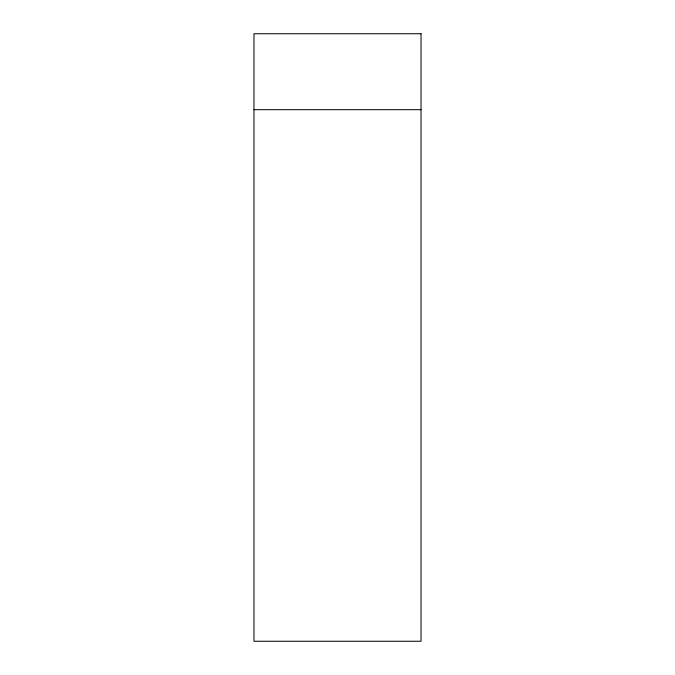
<?xml version="1.0" encoding="UTF-8"?>
<svg xmlns="http://www.w3.org/2000/svg" width="675" height="675" viewBox="0 0 675 675"><rect width="100%" height="100%" fill="white"/><g stroke="black" fill="none" stroke-linecap="round" stroke-linejoin="round"><path stroke-width="1.01" d="M253.969 109.688L421.031 109.688M421.031 33.75L253.969 33.75L253.969 641.25L421.031 641.25L421.031 33.75"/></g></svg>
